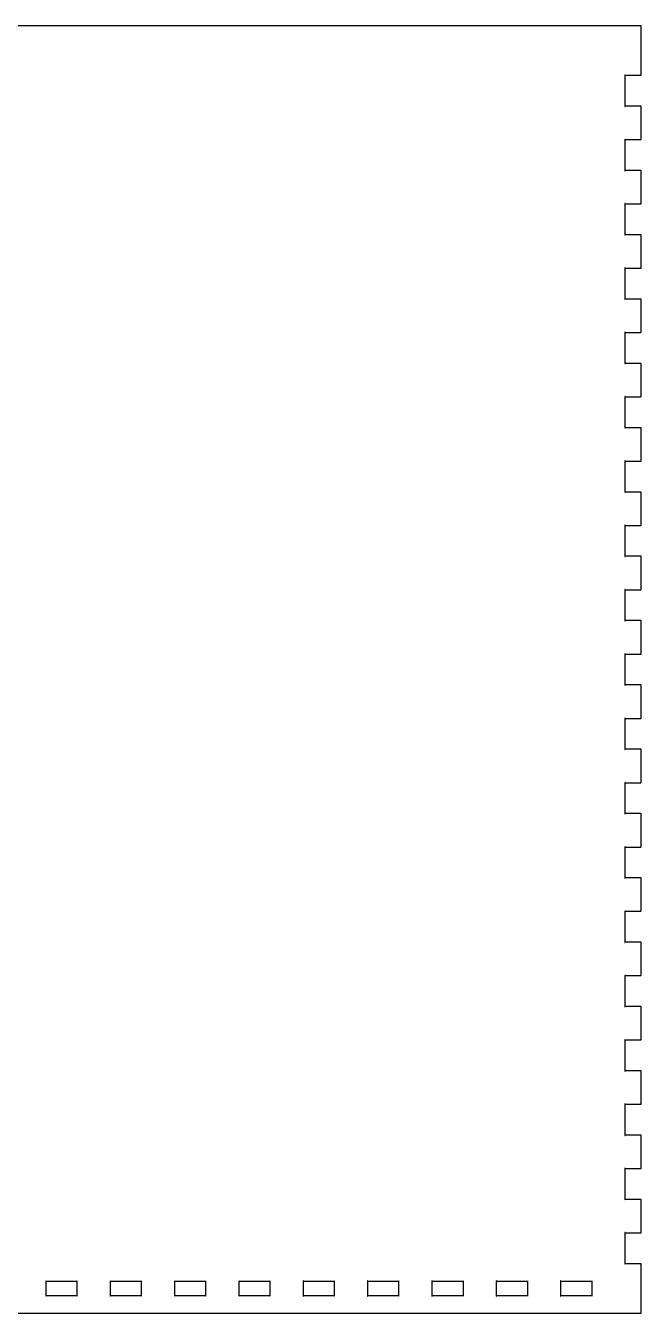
# Model space of a CAD drawing. Extents: x -201 to 201, y -296 to 307.
# Drawn here: x -96.3 to -0.6, y -94.4 to 105.8 of the extents above; entities that cross this region are included whole.
import ezdxf

# ---------------------------------------------------------------- set-up
doc = ezdxf.new("R2010")
doc.units = 0
doc.header["$MEASUREMENT"] = 0
doc.layers.add('MODELSKETCH_VISIBLE', color=7, linetype='CONTINUOUS')

msp = doc.modelspace()

# ---------------------------------------------------------------- linework, layer by layer
at = {"layer": 'MODELSKETCH_VISIBLE'}
for p, q in [((-3.2247, 105.8243), (-198.2239, 105.8243)), ((-0.7247, 105.8243), (-3.2247, 105.8243)), ((-0.7087, 105.8243), (-0.7247, 105.8243)), ((-0.6547, 105.7963), (-0.7087, 105.8243)), ((-0.6237, 105.7433), (-0.6547, 105.7963)), ((-0.6237, 105.7223), (-0.6237, 105.7433)), ((-0.6237, 98.2263), (-0.6237, 105.7223)), ((-3.1627, 98.1623), (-3.1667, 98.1373)), ((-3.1667, 98.1373), (-3.1347, 98.1233)), ((-3.1387, 98.1663), (-3.1627, 98.1623)), ((-3.1237, 98.1343), (-3.1387, 98.1663)), ((-3.1347, 98.1233), (-3.1237, 98.1233)), ((-3.1237, 98.1233), (-3.1237, 98.1343)), ((-3.1237, 98.1233), (-0.7247, 98.1233)), ((-3.1237, 93.3263), (-3.1237, 98.1233)), ((-0.7247, 98.1233), (-0.7087, 98.1233)), ((-0.7087, 98.1233), (-0.6547, 98.1553)), ((-0.6547, 98.1553), (-0.6237, 98.2083)), ((-0.6237, 98.2083), (-0.6237, 98.2263)), ((-3.1347, 93.3263), (-3.1667, 93.3113)), ((-3.1667, 93.3113), (-3.1627, 93.2873)), ((-3.1627, 93.2873), (-3.1387, 93.2833)), ((-3.1387, 93.2833), (-3.1237, 93.3153)), ((-3.1237, 93.3263), (-3.1347, 93.3263)), ((-3.1237, 93.3153), (-3.1237, 93.3263)), ((-0.7247, 93.3263), (-3.1237, 93.3263)), ((-0.7087, 93.3263), (-0.7247, 93.3263)), ((-0.6547, 93.2943), (-0.7087, 93.3263)), ((-0.6237, 93.2413), (-0.6547, 93.2943)), ((-0.6237, 93.2233), (-0.6237, 93.2413)), ((-0.6237, 88.2243), (-0.6237, 93.2233)), ((-3.1627, 88.1613), (-3.1667, 88.1403)), ((-3.1667, 88.1403), (-3.1347, 88.1223)), ((-3.1387, 88.1683), (-3.1627, 88.1613)), ((-3.1237, 88.1363), (-3.1387, 88.1683)), ((-3.1347, 88.1223), (-3.1237, 88.1223)), ((-3.1237, 88.1223), (-3.1237, 88.1363)), ((-3.1237, 88.1223), (-0.7247, 88.1223)), ((-3.1237, 83.3243), (-3.1237, 88.1223)), ((-0.7247, 88.1223), (-0.7087, 88.1223)), ((-0.7087, 88.1223), (-0.6547, 88.1543)), ((-0.6547, 88.1543), (-0.6237, 88.2073)), ((-0.6237, 88.2073), (-0.6237, 88.2243)), ((-3.1347, 83.3243), (-3.1667, 83.3103)), ((-3.1667, 83.3103), (-3.1627, 83.2863)), ((-3.1627, 83.2863), (-3.1387, 83.2823)), ((-3.1387, 83.2823), (-3.1237, 83.3143)), ((-3.1237, 83.3243), (-3.1347, 83.3243)), ((-3.1237, 83.3143), (-3.1237, 83.3243)), ((-0.7247, 83.3243), (-3.1237, 83.3243)), ((-0.7087, 83.3243), (-0.7247, 83.3243)), ((-0.6547, 83.2963), (-0.7087, 83.3243)), ((-0.6237, 83.2433), (-0.6547, 83.2963)), ((-0.6237, 83.2263), (-0.6237, 83.2433)), ((-0.6237, 78.2233), (-0.6237, 83.2263)), ((-3.1627, 78.1633), (-3.1667, 78.1383)), ((-3.1667, 78.1383), (-3.1347, 78.1243)), ((-3.1387, 78.1673), (-3.1627, 78.1633)), ((-3.1237, 78.1353), (-3.1387, 78.1673)), ((-3.1347, 78.1243), (-3.1237, 78.1243)), ((-3.1237, 78.1243), (-3.1237, 78.1353)), ((-3.1237, 78.1243), (-0.7247, 78.1243)), ((-3.1237, 73.3233), (-3.1237, 78.1243)), ((-0.7247, 78.1243), (-0.7087, 78.1243)), ((-0.7087, 78.1243), (-0.6547, 78.1533)), ((-0.6547, 78.1533), (-0.6237, 78.2063)), ((-0.6237, 78.2063), (-0.6237, 78.2233)), ((-3.1347, 73.3233), (-3.1667, 73.3133)), ((-3.1667, 73.3133), (-3.1627, 73.2883)), ((-3.1627, 73.2883), (-3.1387, 73.2843)), ((-3.1387, 73.2843), (-3.1237, 73.3163)), ((-3.1237, 73.3233), (-3.1347, 73.3233)), ((-3.1237, 73.3163), (-3.1237, 73.3233)), ((-0.7247, 73.3233), (-3.1237, 73.3233)), ((-0.7087, 73.3233), (-0.7247, 73.3233)), ((-0.6547, 73.2953), (-0.7087, 73.3233)), ((-0.6237, 73.2423), (-0.6547, 73.2953)), ((-0.6237, 73.2243), (-0.6237, 73.2423)), ((-0.6237, 68.2253), (-0.6237, 73.2243)), ((-3.1627, 68.1623), (-3.1667, 68.1413)), ((-3.1667, 68.1413), (-3.1347, 68.1233)), ((-3.1387, 68.1653), (-3.1627, 68.1623)), ((-3.1237, 68.1343), (-3.1387, 68.1653)), ((-3.1347, 68.1233), (-3.1237, 68.1233)), ((-3.1237, 68.1233), (-3.1237, 68.1343)), ((-3.1237, 68.1233), (-0.7247, 68.1233)), ((-3.1237, 63.3253), (-3.1237, 68.1233)), ((-0.7247, 68.1233), (-0.7087, 68.1233)), ((-0.7087, 68.1233), (-0.6547, 68.1553)), ((-0.6547, 68.1553), (-0.6237, 68.2083)), ((-0.6237, 68.2083), (-0.6237, 68.2253)), ((-3.1347, 63.3253), (-3.1667, 63.3113)), ((-3.1667, 63.3113), (-3.1627, 63.2873)), ((-3.1627, 63.2873), (-3.1387, 63.2833)), ((-3.1387, 63.2833), (-3.1237, 63.3153)), ((-3.1237, 63.3253), (-3.1347, 63.3253)), ((-3.1237, 63.3153), (-3.1237, 63.3253)), ((-0.7247, 63.3253), (-3.1237, 63.3253)), ((-0.7087, 63.3253), (-0.7247, 63.3253)), ((-0.6547, 63.2973), (-0.7087, 63.3253)), ((-0.6237, 63.2413), (-0.6547, 63.2973)), ((-0.6237, 63.2233), (-0.6237, 63.2413)), ((-0.6237, 58.2243), (-0.6237, 63.2233)), ((-3.1627, 58.1613), (-3.1667, 58.1403)), ((-3.1667, 58.1403), (-3.1347, 58.1253)), ((-3.1387, 58.1683), (-3.1627, 58.1613)), ((-3.1237, 58.1363), (-3.1387, 58.1683)), ((-3.1347, 58.1253), (-3.1237, 58.1253)), ((-3.1237, 58.1253), (-3.1237, 58.1363)), ((-3.1237, 58.1253), (-0.7247, 58.1253)), ((-3.1237, 53.3243), (-3.1237, 58.1253)), ((-0.7247, 58.1253), (-0.7087, 58.1253)), ((-0.7087, 58.1253), (-0.6547, 58.1543)), ((-0.6547, 58.1543), (-0.6237, 58.2073)), ((-0.6237, 58.2073), (-0.6237, 58.2243)), ((-3.1347, 53.3243), (-3.1667, 53.3103)), ((-3.1667, 53.3103), (-3.1627, 53.2853)), ((-3.1627, 53.2853), (-3.1387, 53.2823)), ((-3.1387, 53.2823), (-3.1237, 53.3143)), ((-3.1237, 53.3243), (-3.1347, 53.3243)), ((-3.1237, 53.3143), (-3.1237, 53.3243)), ((-0.7247, 53.3243), (-3.1237, 53.3243)), ((-0.7087, 53.3243), (-0.7247, 53.3243)), ((-0.6547, 53.2963), (-0.7087, 53.3243)), ((-0.6237, 53.2433), (-0.6547, 53.2963)), ((-0.6237, 53.2223), (-0.6237, 53.2433)), ((-0.6237, 48.2233), (-0.6237, 53.2223)), ((-3.1627, 48.1633), (-3.1667, 48.1383)), ((-3.1667, 48.1383), (-3.1347, 48.1243)), ((-3.1387, 48.1673), (-3.1627, 48.1633)), ((-3.1237, 48.1353), (-3.1387, 48.1673)), ((-3.1347, 48.1243), (-3.1237, 48.1243)), ((-3.1237, 48.1243), (-3.1237, 48.1353)), ((-3.1237, 48.1243), (-0.7247, 48.1243)), ((-3.1237, 43.3233), (-3.1237, 48.1243)), ((-0.7247, 48.1243), (-0.7087, 48.1243)), ((-0.7087, 48.1243), (-0.6547, 48.1523)), ((-0.6547, 48.1523), (-0.6237, 48.2093)), ((-0.6237, 48.2093), (-0.6237, 48.2233)), ((-3.1347, 43.3233), (-3.1667, 43.3093)), ((-3.1667, 43.3093), (-3.1627, 43.2883)), ((-3.1627, 43.2883), (-3.1387, 43.2813)), ((-3.1387, 43.2813), (-3.1237, 43.3123)), ((-3.1237, 43.3233), (-3.1347, 43.3233)), ((-3.1237, 43.3123), (-3.1237, 43.3233)), ((-0.7247, 43.3233), (-3.1237, 43.3233)), ((-0.7087, 43.3233), (-0.7247, 43.3233)), ((-0.6547, 43.2953), (-0.7087, 43.3233)), ((-0.6237, 43.2423), (-0.6547, 43.2953)), ((-0.6237, 43.2243), (-0.6237, 43.2423)), ((-0.6237, 38.2253), (-0.6237, 43.2243)), ((-3.1627, 38.1623), (-3.1667, 38.1413)), ((-3.1667, 38.1413), (-3.1347, 38.1233)), ((-3.1387, 38.1653), (-3.1627, 38.1623)), ((-3.1237, 38.1343), (-3.1387, 38.1653)), ((-3.1347, 38.1233), (-3.1237, 38.1233)), ((-3.1237, 38.1233), (-3.1237, 38.1343)), ((-3.1237, 38.1233), (-0.7247, 38.1233)), ((-3.1237, 33.3243), (-3.1237, 38.1233)), ((-0.7247, 38.1233), (-0.7087, 38.1233)), ((-0.7087, 38.1233), (-0.6547, 38.1553)), ((-0.6547, 38.1553), (-0.6237, 38.2083)), ((-0.6237, 38.2083), (-0.6237, 38.2253)), ((-3.1347, 33.3243), (-3.1667, 33.3113)), ((-3.1667, 33.3113), (-3.1627, 33.2873)), ((-3.1627, 33.2873), (-3.1387, 33.2833)), ((-3.1387, 33.2833), (-3.1237, 33.3153)), ((-3.1237, 33.3243), (-3.1347, 33.3243)), ((-3.1237, 33.3153), (-3.1237, 33.3243)), ((-0.7247, 33.3243), (-3.1237, 33.3243)), ((-0.7087, 33.3243), (-0.7247, 33.3243)), ((-0.6547, 33.2953), (-0.7087, 33.3243)), ((-0.6237, 33.2423), (-0.6547, 33.2953)), ((-0.6237, 33.2243), (-0.6237, 33.2423)), ((-0.6237, 28.2243), (-0.6237, 33.2243)), ((-3.1627, 28.1623), (-3.1667, 28.1393)), ((-3.1667, 28.1393), (-3.1347, 28.1243)), ((-3.1387, 28.1663), (-3.1627, 28.1623)), ((-3.1237, 28.1353), (-3.1387, 28.1663)), ((-3.1347, 28.1243), (-3.1237, 28.1243)), ((-3.1237, 28.1243), (-3.1237, 28.1353)), ((-3.1237, 28.1243), (-0.7247, 28.1243)), ((-3.1237, 23.3243), (-3.1237, 28.1243)), ((-0.7247, 28.1243), (-0.7087, 28.1243)), ((-0.7087, 28.1243), (-0.6547, 28.1543)), ((-0.6547, 28.1543), (-0.6237, 28.2083)), ((-0.6237, 28.2083), (-0.6237, 28.2243)), ((-3.1347, 23.3243), (-3.1667, 23.3103)), ((-3.1667, 23.3103), (-3.1627, 23.2873)), ((-3.1627, 23.2873), (-3.1387, 23.2833)), ((-3.1387, 23.2833), (-3.1237, 23.3143)), ((-3.1237, 23.3243), (-3.1347, 23.3243)), ((-3.1237, 23.3143), (-3.1237, 23.3243)), ((-0.7247, 23.3243), (-3.1237, 23.3243)), ((-0.7087, 23.3243), (-0.7247, 23.3243)), ((-0.6547, 23.2953), (-0.7087, 23.3243)), ((-0.6237, 23.2413), (-0.6547, 23.2953)), ((-0.6237, 23.2233), (-0.6237, 23.2413)), ((-0.6237, 18.2243), (-0.6237, 23.2233)), ((-3.1627, 18.1623), (-3.1667, 18.1383)), ((-3.1667, 18.1383), (-3.1347, 18.1233)), ((-3.1387, 18.1663), (-3.1627, 18.1623)), ((-3.1237, 18.1353), (-3.1387, 18.1663)), ((-3.1347, 18.1233), (-3.1237, 18.1233)), ((-3.1237, 18.1233), (-3.1237, 18.1353)), ((-3.1237, 18.1233), (-0.7247, 18.1233)), ((-3.1237, 13.3243), (-3.1237, 18.1233)), ((-0.7247, 18.1233), (-0.7087, 18.1233)), ((-0.7087, 18.1233), (-0.6547, 18.1543)), ((-0.6547, 18.1543), (-0.6237, 18.2083)), ((-0.6237, 18.2083), (-0.6237, 18.2243)), ((-3.1347, 13.3243), (-3.1667, 13.3103)), ((-3.1667, 13.3103), (-3.1627, 13.2863)), ((-3.1627, 13.2863), (-3.1387, 13.2823)), ((-3.1387, 13.2823), (-3.1237, 13.3143)), ((-3.1237, 13.3243), (-3.1347, 13.3243)), ((-3.1237, 13.3143), (-3.1237, 13.3243)), ((-0.7247, 13.3243), (-3.1237, 13.3243)), ((-0.7087, 13.3243), (-0.7247, 13.3243)), ((-0.6547, 13.2953), (-0.7087, 13.3243)), ((-0.6237, 13.2423), (-0.6547, 13.2953)), ((-0.6237, 13.2253), (-0.6237, 13.2423)), ((-0.6237, 8.2243), (-0.6237, 13.2253)), ((-3.1627, 8.1623), (-3.1667, 8.1403)), ((-3.1667, 8.1403), (-3.1347, 8.1243)), ((-3.1387, 8.1673), (-3.1627, 8.1623)), ((-3.1237, 8.1353), (-3.1387, 8.1673)), ((-3.1347, 8.1243), (-3.1237, 8.1243)), ((-3.1237, 8.1243), (-3.1237, 8.1353)), ((-3.1237, 8.1243), (-0.7247, 8.1243)), ((-3.1237, 3.3233), (-3.1237, 8.1243)), ((-0.7247, 8.1243), (-0.7087, 8.1243)), ((-0.7087, 8.1243), (-0.6547, 8.1533)), ((-0.6547, 8.1533), (-0.6237, 8.2073)), ((-0.6237, 8.2073), (-0.6237, 8.2243)), ((-3.1347, 3.3233), (-3.1667, 3.3093)), ((-3.1667, 3.3093), (-3.1627, 3.2863)), ((-3.1627, 3.2863), (-3.1387, 3.2823)), ((-3.1387, 3.2823), (-3.1237, 3.3143)), ((-3.1237, 3.3233), (-3.1347, 3.3233)), ((-3.1237, 3.3143), (-3.1237, 3.3233)), ((-0.7247, 3.3233), (-3.1237, 3.3233)), ((-0.7087, 3.3233), (-0.7247, 3.3233)), ((-0.6547, 3.2943), (-0.7087, 3.3233)), ((-0.6237, 3.2423), (-0.6547, 3.2943)), ((-0.6237, 3.2243), (-0.6237, 3.2423)), ((-0.6237, -1.7757), (-0.6237, 3.2243)), ((-3.1627, -1.8377), (-3.1667, -1.8607)), ((-3.1667, -1.8607), (-3.1347, -1.8757)), ((-3.1387, -1.8327), (-3.1627, -1.8377)), ((-3.1237, -1.8647), (-3.1387, -1.8327)), ((-3.1347, -1.8757), (-3.1237, -1.8757)), ((-3.1237, -1.8757), (-3.1237, -1.8647)), ((-3.1237, -1.8757), (-0.7247, -1.8757)), ((-3.1237, -6.6757), (-3.1237, -1.8757)), ((-0.7247, -1.8757), (-0.7087, -1.8757)), ((-0.7087, -1.8757), (-0.6547, -1.8457)), ((-0.6547, -1.8457), (-0.6237, -1.7917)), ((-0.6237, -1.7917), (-0.6237, -1.7757)), ((-3.1347, -6.6757), (-3.1667, -6.6897)), ((-3.1667, -6.6897), (-3.1627, -6.7127)), ((-3.1627, -6.7127), (-3.1387, -6.7167)), ((-3.1387, -6.7167), (-3.1237, -6.6857)), ((-3.1237, -6.6757), (-3.1347, -6.6757)), ((-3.1237, -6.6857), (-3.1237, -6.6757)), ((-0.7247, -6.6757), (-3.1237, -6.6757)), ((-0.7087, -6.6757), (-0.7247, -6.6757)), ((-0.6547, -6.7047), (-0.7087, -6.6757)), ((-0.6237, -6.7587), (-0.6547, -6.7047)), ((-0.6237, -6.7767), (-0.6237, -6.7587)), ((-0.6237, -11.7757), (-0.6237, -6.7767)), ((-3.1627, -11.8377), (-3.1667, -11.8607)), ((-3.1667, -11.8607), (-3.1347, -11.8767)), ((-3.1387, -11.8337), (-3.1627, -11.8377)), ((-3.1237, -11.8657), (-3.1387, -11.8337)), ((-3.1347, -11.8767), (-3.1237, -11.8767)), ((-3.1237, -11.8767), (-3.1237, -11.8657)), ((-3.1237, -11.8767), (-0.7247, -11.8767)), ((-3.1237, -16.6757), (-3.1237, -11.8767)), ((-0.7247, -11.8767), (-0.7087, -11.8767)), ((-0.7087, -11.8767), (-0.6547, -11.8457)), ((-0.6547, -11.8457), (-0.6237, -11.7917)), ((-0.6237, -11.7917), (-0.6237, -11.7757)), ((-3.1347, -16.6757), (-3.1667, -16.6897)), ((-3.1667, -16.6897), (-3.1627, -16.7137)), ((-3.1627, -16.7137), (-3.1387, -16.7167)), ((-3.1387, -16.7167), (-3.1237, -16.6857)), ((-3.1237, -16.6757), (-3.1347, -16.6757)), ((-3.1237, -16.6857), (-3.1237, -16.6757)), ((-0.7247, -16.6757), (-3.1237, -16.6757)), ((-0.7087, -16.6757), (-0.7247, -16.6757)), ((-0.6547, -16.7047), (-0.7087, -16.6757)), ((-0.6237, -16.7577), (-0.6547, -16.7047)), ((-0.6237, -16.7747), (-0.6237, -16.7577)), ((-0.6237, -21.7757), (-0.6237, -16.7747)), ((-3.1627, -21.8377), (-3.1667, -21.8607)), ((-3.1667, -21.8607), (-3.1347, -21.8757)), ((-3.1387, -21.8327), (-3.1627, -21.8377)), ((-3.1237, -21.8637), (-3.1387, -21.8327)), ((-3.1347, -21.8757), (-3.1237, -21.8757)), ((-3.1237, -21.8757), (-3.1237, -21.8637)), ((-3.1237, -21.8757), (-0.7247, -21.8757)), ((-3.1237, -26.6767), (-3.1237, -21.8757)), ((-0.7247, -21.8757), (-0.7087, -21.8757)), ((-0.7087, -21.8757), (-0.6547, -21.8457)), ((-0.6547, -21.8457), (-0.6237, -21.7927)), ((-0.6237, -21.7927), (-0.6237, -21.7757)), ((-3.1347, -26.6767), (-3.1667, -26.6897)), ((-3.1667, -26.6897), (-3.1627, -26.7137)), ((-3.1627, -26.7137), (-3.1387, -26.7177)), ((-3.1387, -26.7177), (-3.1237, -26.6857)), ((-3.1237, -26.6767), (-3.1347, -26.6767)), ((-3.1237, -26.6857), (-3.1237, -26.6767)), ((-0.7247, -26.6767), (-3.1237, -26.6767)), ((-0.7087, -26.6767), (-0.7247, -26.6767)), ((-0.6547, -26.7057), (-0.7087, -26.6767)), ((-0.6237, -26.7577), (-0.6547, -26.7057)), ((-0.6237, -26.7757), (-0.6237, -26.7577)), ((-0.6237, -31.7767), (-0.6237, -26.7757)), ((-3.1627, -31.8387), (-3.1667, -31.8607)), ((-3.1667, -31.8607), (-3.1347, -31.8757)), ((-3.1387, -31.8327), (-3.1627, -31.8387)), ((-3.1237, -31.8647), (-3.1387, -31.8327)), ((-3.1347, -31.8757), (-3.1237, -31.8757)), ((-3.1237, -31.8757), (-3.1237, -31.8647)), ((-3.1237, -31.8757), (-0.7247, -31.8757)), ((-3.1237, -36.6757), (-3.1237, -31.8757)), ((-0.7247, -31.8757), (-0.7087, -31.8757)), ((-0.7087, -31.8757), (-0.6547, -31.8457)), ((-0.6547, -31.8457), (-0.6237, -31.7927)), ((-0.6237, -31.7927), (-0.6237, -31.7767)), ((-3.1347, -36.6757), (-3.1667, -36.6897)), ((-3.1667, -36.6897), (-3.1627, -36.7127)), ((-3.1627, -36.7127), (-3.1387, -36.7167)), ((-3.1387, -36.7167), (-3.1237, -36.6847)), ((-3.1237, -36.6757), (-3.1347, -36.6757)), ((-3.1237, -36.6847), (-3.1237, -36.6757)), ((-0.7247, -36.6757), (-3.1237, -36.6757)), ((-0.7087, -36.6757), (-0.7247, -36.6757)), ((-0.6547, -36.7047), (-0.7087, -36.6757)), ((-0.6237, -36.7577), (-0.6547, -36.7047)), ((-0.6237, -36.7757), (-0.6237, -36.7577)), ((-0.6237, -41.7757), (-0.6237, -36.7757)), ((-3.1627, -41.8377), (-3.1667, -41.8607)), ((-3.1667, -41.8607), (-3.1347, -41.8767)), ((-3.1387, -41.8337), (-3.1627, -41.8377)), ((-3.1237, -41.8657), (-3.1387, -41.8337)), ((-3.1347, -41.8767), (-3.1237, -41.8767)), ((-3.1237, -41.8767), (-3.1237, -41.8657)), ((-3.1237, -41.8767), (-0.7247, -41.8767)), ((-3.1237, -46.6757), (-3.1237, -41.8767)), ((-0.7247, -41.8767), (-0.7087, -41.8767)), ((-0.7087, -41.8767), (-0.6547, -41.8457)), ((-0.6547, -41.8457), (-0.6237, -41.7927)), ((-0.6237, -41.7927), (-0.6237, -41.7757)), ((-3.1347, -46.6757), (-3.1667, -46.6897)), ((-3.1667, -46.6897), (-3.1627, -46.7127)), ((-3.1627, -46.7127), (-3.1387, -46.7167)), ((-3.1387, -46.7167), (-3.1237, -46.6857)), ((-3.1237, -46.6757), (-3.1347, -46.6757)), ((-3.1237, -46.6857), (-3.1237, -46.6757)), ((-0.7247, -46.6757), (-3.1237, -46.6757)), ((-0.7087, -46.6757), (-0.7247, -46.6757)), ((-0.6547, -46.7047), (-0.7087, -46.6757)), ((-0.6237, -46.7577), (-0.6547, -46.7047)), ((-0.6237, -46.7757), (-0.6237, -46.7577)), ((-0.6237, -51.7757), (-0.6237, -46.7757)), ((-3.1627, -51.8377), (-3.1667, -51.8597)), ((-3.1667, -51.8597), (-3.1347, -51.8757)), ((-3.1387, -51.8327), (-3.1627, -51.8377)), ((-3.1237, -51.8637), (-3.1387, -51.8327)), ((-3.1347, -51.8757), (-3.1237, -51.8757)), ((-3.1237, -51.8757), (-3.1237, -51.8637)), ((-3.1237, -51.8757), (-0.7247, -51.8757)), ((-3.1237, -56.6767), (-3.1237, -51.8757)), ((-0.7247, -51.8757), (-0.7087, -51.8757)), ((-0.7087, -51.8757), (-0.6547, -51.8467)), ((-0.6547, -51.8467), (-0.6237, -51.7927)), ((-0.6237, -51.7927), (-0.6237, -51.7757)), ((-3.1347, -56.6767), (-3.1667, -56.6897)), ((-3.1667, -56.6897), (-3.1627, -56.7137)), ((-3.1627, -56.7137), (-3.1387, -56.7177)), ((-3.1387, -56.7177), (-3.1237, -56.6857)), ((-3.1237, -56.6767), (-3.1347, -56.6767)), ((-3.1237, -56.6857), (-3.1237, -56.6767)), ((-0.7247, -56.6767), (-3.1237, -56.6767)), ((-0.7087, -56.6767), (-0.7247, -56.6767)), ((-0.6547, -56.7057), (-0.7087, -56.6767)), ((-0.6237, -56.7577), (-0.6547, -56.7057)), ((-0.6237, -56.7757), (-0.6237, -56.7577)), ((-0.6237, -61.7747), (-0.6237, -56.7757)), ((-3.1627, -61.8367), (-3.1667, -61.8607)), ((-3.1667, -61.8607), (-3.1347, -61.8757)), ((-3.1387, -61.8327), (-3.1627, -61.8367)), ((-3.1237, -61.8647), (-3.1387, -61.8327)), ((-3.1347, -61.8757), (-3.1237, -61.8757)), ((-3.1237, -61.8757), (-3.1237, -61.8647)), ((-3.1237, -61.8757), (-0.7247, -61.8757)), ((-3.1237, -66.6757), (-3.1237, -61.8757)), ((-0.7247, -61.8757), (-0.7087, -61.8757)), ((-0.7087, -61.8757), (-0.6547, -61.8447)), ((-0.6547, -61.8447), (-0.6237, -61.7917)), ((-0.6237, -61.7917), (-0.6237, -61.7747)), ((-3.1347, -66.6757), (-3.1667, -66.6887)), ((-3.1667, -66.6887), (-3.1627, -66.7127)), ((-3.1627, -66.7127), (-3.1387, -66.7167)), ((-3.1387, -66.7167), (-3.1237, -66.6847)), ((-3.1237, -66.6757), (-3.1347, -66.6757)), ((-3.1237, -66.6847), (-3.1237, -66.6757)), ((-0.7247, -66.6757), (-3.1237, -66.6757)), ((-0.7087, -66.6757), (-0.7247, -66.6757)), ((-0.6547, -66.7047), (-0.7087, -66.6757)), ((-0.6237, -66.7577), (-0.6547, -66.7047)), ((-0.6237, -66.7757), (-0.6237, -66.7577)), ((-0.6237, -71.7757), (-0.6237, -66.7757)), ((-3.1627, -71.8377), (-3.1667, -71.8607)), ((-3.1667, -71.8607), (-3.1347, -71.8757)), ((-3.1387, -71.8337), (-3.1627, -71.8377)), ((-3.1237, -71.8647), (-3.1387, -71.8337)), ((-3.1347, -71.8757), (-3.1237, -71.8757)), ((-3.1237, -71.8757), (-3.1237, -71.8647)), ((-3.1237, -71.8757), (-0.7247, -71.8757)), ((-3.1237, -76.6757), (-3.1237, -71.8757)), ((-0.7247, -71.8757), (-0.7087, -71.8757)), ((-0.7087, -71.8757), (-0.6547, -71.8457)), ((-0.6547, -71.8457), (-0.6237, -71.7917)), ((-0.6237, -71.7917), (-0.6237, -71.7757)), ((-3.1347, -76.6757), (-3.1667, -76.6897)), ((-3.1667, -76.6897), (-3.1627, -76.7127)), ((-3.1627, -76.7127), (-3.1387, -76.7177)), ((-3.1387, -76.7177), (-3.1237, -76.6857)), ((-3.1237, -76.6757), (-3.1347, -76.6757)), ((-3.1237, -76.6857), (-3.1237, -76.6757)), ((-0.7247, -76.6757), (-3.1237, -76.6757)), ((-0.7087, -76.6757), (-0.7247, -76.6757)), ((-0.6547, -76.7047), (-0.7087, -76.6757)), ((-0.6237, -76.7587), (-0.6547, -76.7047)), ((-0.6237, -76.7767), (-0.6237, -76.7587)), ((-0.6237, -81.7757), (-0.6237, -76.7767)), ((-3.1627, -81.8377), (-3.1667, -81.8597)), ((-3.1667, -81.8597), (-3.1347, -81.8757)), ((-3.1387, -81.8327), (-3.1627, -81.8377)), ((-3.1237, -81.8637), (-3.1387, -81.8327)), ((-3.1347, -81.8757), (-3.1237, -81.8757)), ((-3.1237, -81.8757), (-3.1237, -81.8637)), ((-3.1237, -81.8757), (-0.7247, -81.8757)), ((-3.1237, -86.6757), (-3.1237, -81.8757)), ((-0.7247, -81.8757), (-0.7087, -81.8757)), ((-0.7087, -81.8757), (-0.6547, -81.8467)), ((-0.6547, -81.8467), (-0.6237, -81.7927)), ((-0.6237, -81.7927), (-0.6237, -81.7757)), ((-3.1347, -86.6757), (-3.1667, -86.6897)), ((-3.1667, -86.6897), (-3.1627, -86.7137)), ((-3.1627, -86.7137), (-3.1387, -86.7177)), ((-3.1387, -86.7177), (-3.1237, -86.6857)), ((-3.1237, -86.6757), (-3.1347, -86.6757)), ((-3.1237, -86.6857), (-3.1237, -86.6757)), ((-0.7247, -86.6757), (-3.1237, -86.6757)), ((-0.7087, -86.6757), (-0.7247, -86.6757)), ((-0.6547, -86.7047), (-0.7087, -86.6757)), ((-0.6237, -86.7577), (-0.6547, -86.7047)), ((-0.6237, -86.7757), (-0.6237, -86.7577)), ((-0.6237, -94.2757), (-0.6237, -86.7757)), ((-93.1627, -89.3367), (-93.1677, -89.3607)), ((-93.1677, -89.3607), (-93.1367, -89.3757)), ((-93.1397, -89.3327), (-93.1627, -89.3367)), ((-93.1247, -89.3647), (-93.1397, -89.3327)), ((-93.1367, -89.3757), (-93.1247, -89.3757)), ((-93.1247, -89.3757), (-93.1247, -89.3647)), ((-93.1247, -89.3757), (-88.3257, -89.3757)), ((-93.1247, -91.6757), (-93.1247, -89.3757)), ((-88.3117, -89.3327), (-88.3257, -89.3647)), ((-88.3257, -89.3647), (-88.3257, -89.3757)), ((-88.3257, -89.3757), (-88.3257, -91.6757)), ((-88.3257, -89.3757), (-88.3157, -89.3757)), ((-88.3157, -89.3757), (-88.2837, -89.3607)), ((-88.2877, -89.3367), (-88.3117, -89.3327)), ((-88.2837, -89.3607), (-88.2877, -89.3367)), ((-83.1637, -89.3367), (-83.1677, -89.3607)), ((-83.1677, -89.3607), (-83.1357, -89.3757)), ((-83.1397, -89.3327), (-83.1637, -89.3367)), ((-83.1247, -89.3647), (-83.1397, -89.3327)), ((-83.1357, -89.3757), (-83.1247, -89.3757)), ((-83.1247, -89.3757), (-83.1247, -89.3647)), ((-83.1247, -89.3757), (-78.3247, -89.3757)), ((-83.1247, -91.6757), (-83.1247, -89.3757)), ((-78.3107, -89.3327), (-78.3247, -89.3647)), ((-78.3247, -89.3647), (-78.3247, -89.3757)), ((-78.3247, -89.3757), (-78.3247, -91.6757)), ((-78.3247, -89.3757), (-78.3157, -89.3757)), ((-78.3157, -89.3757), (-78.2837, -89.3607)), ((-78.2877, -89.3367), (-78.3107, -89.3327)), ((-78.2837, -89.3607), (-78.2877, -89.3367)), ((-73.1627, -89.3367), (-73.1667, -89.3607)), ((-73.1667, -89.3607), (-73.1347, -89.3757)), ((-73.1397, -89.3327), (-73.1627, -89.3367)), ((-73.1247, -89.3647), (-73.1397, -89.3327)), ((-73.1347, -89.3757), (-73.1247, -89.3757)), ((-73.1247, -89.3757), (-73.1247, -89.3647)), ((-73.1247, -89.3757), (-68.3247, -89.3757)), ((-73.1247, -91.6757), (-73.1247, -89.3757)), ((-68.3107, -89.3327), (-68.3247, -89.3647)), ((-68.3247, -89.3647), (-68.3247, -89.3757)), ((-68.3247, -89.3757), (-68.3247, -91.6757)), ((-68.3247, -89.3757), (-68.3147, -89.3757)), ((-68.3147, -89.3757), (-68.2827, -89.3607)), ((-68.2877, -89.3367), (-68.3107, -89.3327)), ((-68.2827, -89.3607), (-68.2877, -89.3367)), ((-63.1627, -89.3367), (-63.1677, -89.3607)), ((-63.1677, -89.3607), (-63.1357, -89.3757)), ((-63.1407, -89.3327), (-63.1627, -89.3367)), ((-63.1247, -89.3647), (-63.1407, -89.3327)), ((-63.1357, -89.3757), (-63.1247, -89.3757)), ((-63.1247, -89.3757), (-63.1247, -89.3647)), ((-63.1247, -89.3757), (-58.3257, -89.3757)), ((-63.1247, -91.6757), (-63.1247, -89.3757)), ((-58.3117, -89.3327), (-58.3257, -89.3647)), ((-58.3257, -89.3647), (-58.3257, -89.3757)), ((-58.3257, -89.3757), (-58.3257, -91.6757)), ((-58.3257, -89.3757), (-58.3157, -89.3757)), ((-58.3157, -89.3757), (-58.2847, -89.3607)), ((-58.2877, -89.3367), (-58.3117, -89.3327)), ((-58.2847, -89.3607), (-58.2877, -89.3367)), ((-53.1637, -89.3367), (-53.1677, -89.3607)), ((-53.1677, -89.3607), (-53.1357, -89.3757)), ((-53.1397, -89.3327), (-53.1637, -89.3367)), ((-53.1247, -89.3647), (-53.1397, -89.3327)), ((-53.1357, -89.3757), (-53.1247, -89.3757)), ((-53.1247, -89.3757), (-53.1247, -89.3647)), ((-53.1247, -89.3757), (-48.3247, -89.3757)), ((-53.1247, -91.6757), (-53.1247, -89.3757)), ((-48.3117, -89.3327), (-48.3247, -89.3647)), ((-48.3247, -89.3647), (-48.3247, -89.3757)), ((-48.3247, -89.3757), (-48.3247, -91.6757)), ((-48.3247, -89.3757), (-48.3157, -89.3757)), ((-48.3157, -89.3757), (-48.2837, -89.3607)), ((-48.2877, -89.3367), (-48.3117, -89.3327)), ((-48.2837, -89.3607), (-48.2877, -89.3367)), ((-43.1627, -89.3367), (-43.1667, -89.3607)), ((-43.1667, -89.3607), (-43.1357, -89.3757)), ((-43.1397, -89.3327), (-43.1627, -89.3367)), ((-43.1247, -89.3647), (-43.1397, -89.3327)), ((-43.1357, -89.3757), (-43.1247, -89.3757)), ((-43.1247, -89.3757), (-43.1247, -89.3647)), ((-43.1247, -89.3757), (-38.3247, -89.3757)), ((-43.1247, -91.6757), (-43.1247, -89.3757)), ((-38.3107, -89.3327), (-38.3247, -89.3647)), ((-38.3247, -89.3647), (-38.3247, -89.3757)), ((-38.3247, -89.3757), (-38.3247, -91.6757)), ((-38.3247, -89.3757), (-38.3147, -89.3757)), ((-38.3147, -89.3757), (-38.2837, -89.3607)), ((-38.2877, -89.3367), (-38.3107, -89.3327)), ((-38.2837, -89.3607), (-38.2877, -89.3367)), ((-33.1627, -89.3367), (-33.1667, -89.3607)), ((-33.1667, -89.3607), (-33.1347, -89.3757)), ((-33.1387, -89.3327), (-33.1627, -89.3367)), ((-33.1237, -89.3647), (-33.1387, -89.3327)), ((-33.1347, -89.3757), (-33.1237, -89.3757)), ((-33.1237, -89.3757), (-33.1237, -89.3647)), ((-33.1237, -89.3757), (-28.3247, -89.3757)), ((-33.1237, -91.6757), (-33.1237, -89.3757)), ((-28.3107, -89.3327), (-28.3247, -89.3647)), ((-28.3247, -89.3647), (-28.3247, -89.3757)), ((-28.3247, -89.3757), (-28.3247, -91.6757)), ((-28.3247, -89.3757), (-28.3147, -89.3757)), ((-28.3147, -89.3757), (-28.2827, -89.3607)), ((-28.2867, -89.3367), (-28.3107, -89.3327)), ((-28.2827, -89.3607), (-28.2867, -89.3367)), ((-23.1617, -89.3367), (-23.1677, -89.3607)), ((-23.1677, -89.3607), (-23.1357, -89.3757)), ((-23.1397, -89.3327), (-23.1617, -89.3367)), ((-23.1247, -89.3647), (-23.1397, -89.3327)), ((-23.1357, -89.3757), (-23.1247, -89.3757)), ((-23.1247, -89.3757), (-23.1247, -89.3647)), ((-23.1247, -89.3757), (-18.3247, -89.3757)), ((-23.1247, -91.6757), (-23.1247, -89.3757)), ((-18.3117, -89.3327), (-18.3247, -89.3647)), ((-18.3247, -89.3647), (-18.3247, -89.3757)), ((-18.3247, -89.3757), (-18.3247, -91.6757)), ((-18.3247, -89.3757), (-18.3157, -89.3757)), ((-18.3157, -89.3757), (-18.2837, -89.3607)), ((-18.2877, -89.3367), (-18.3117, -89.3327)), ((-18.2837, -89.3607), (-18.2877, -89.3367)), ((-13.1627, -89.3367), (-13.1667, -89.3607)), ((-13.1667, -89.3607), (-13.1357, -89.3757)), ((-13.1397, -89.3327), (-13.1627, -89.3367)), ((-13.1247, -89.3647), (-13.1397, -89.3327)), ((-13.1357, -89.3757), (-13.1247, -89.3757)), ((-13.1247, -89.3757), (-13.1247, -89.3647)), ((-13.1247, -89.3757), (-8.3247, -89.3757)), ((-13.1247, -91.6757), (-13.1247, -89.3757)), ((-8.3107, -89.3327), (-8.3247, -89.3647)), ((-8.3247, -89.3647), (-8.3247, -89.3757)), ((-8.3247, -89.3757), (-8.3247, -91.6757)), ((-8.3247, -89.3757), (-8.3147, -89.3757)), ((-8.3147, -89.3757), (-8.2837, -89.3607)), ((-8.2877, -89.3367), (-8.3107, -89.3327)), ((-8.2837, -89.3607), (-8.2877, -89.3367)), ((-93.1367, -91.6757), (-93.1677, -91.6897)), ((-93.1677, -91.6897), (-93.1627, -91.7127)), ((-93.1627, -91.7127), (-93.1397, -91.7167)), ((-93.1397, -91.7167), (-93.1247, -91.6857)), ((-93.1247, -91.6757), (-93.1367, -91.6757)), ((-93.1247, -91.6857), (-93.1247, -91.6757)), ((-90.7247, -91.6757), (-93.1247, -91.6757)), ((-88.3257, -91.6757), (-90.7247, -91.6757)), ((-88.3157, -91.6757), (-88.3257, -91.6757)), ((-88.3257, -91.6757), (-88.3257, -91.6857)), ((-88.3257, -91.6857), (-88.3117, -91.7167)), ((-88.2837, -91.6897), (-88.3157, -91.6757)), ((-88.3117, -91.7167), (-88.2877, -91.7127)), ((-88.2877, -91.7127), (-88.2837, -91.6897)), ((-83.1357, -91.6757), (-83.1677, -91.6897)), ((-83.1677, -91.6897), (-83.1637, -91.7127)), ((-83.1637, -91.7127), (-83.1397, -91.7167)), ((-83.1397, -91.7167), (-83.1247, -91.6857)), ((-83.1247, -91.6757), (-83.1357, -91.6757)), ((-83.1247, -91.6857), (-83.1247, -91.6757)), ((-80.7257, -91.6757), (-83.1247, -91.6757)), ((-78.3247, -91.6757), (-80.7257, -91.6757)), ((-78.3157, -91.6757), (-78.3247, -91.6757)), ((-78.3247, -91.6757), (-78.3247, -91.6857)), ((-78.3247, -91.6857), (-78.3107, -91.7167)), ((-78.2837, -91.6897), (-78.3157, -91.6757)), ((-78.3107, -91.7167), (-78.2877, -91.7127)), ((-78.2877, -91.7127), (-78.2837, -91.6897)), ((-73.1347, -91.6757), (-73.1667, -91.6897)), ((-73.1667, -91.6897), (-73.1627, -91.7127)), ((-73.1627, -91.7127), (-73.1397, -91.7167)), ((-73.1397, -91.7167), (-73.1247, -91.6857)), ((-73.1247, -91.6757), (-73.1347, -91.6757)), ((-73.1247, -91.6857), (-73.1247, -91.6757)), ((-70.7247, -91.6757), (-73.1247, -91.6757)), ((-68.3247, -91.6757), (-70.7247, -91.6757)), ((-68.3147, -91.6757), (-68.3247, -91.6757)), ((-68.3247, -91.6757), (-68.3247, -91.6857)), ((-68.3247, -91.6857), (-68.3107, -91.7167)), ((-68.2827, -91.6897), (-68.3147, -91.6757)), ((-68.3107, -91.7167), (-68.2877, -91.7127)), ((-68.2877, -91.7127), (-68.2827, -91.6897)), ((-63.1357, -91.6757), (-63.1677, -91.6897)), ((-63.1677, -91.6897), (-63.1627, -91.7127)), ((-63.1627, -91.7127), (-63.1407, -91.7167)), ((-63.1407, -91.7167), (-63.1247, -91.6857)), ((-63.1247, -91.6757), (-63.1357, -91.6757)), ((-63.1247, -91.6857), (-63.1247, -91.6757)), ((-60.7247, -91.6757), (-63.1247, -91.6757)), ((-58.3257, -91.6757), (-60.7247, -91.6757)), ((-58.3157, -91.6757), (-58.3257, -91.6757)), ((-58.3257, -91.6757), (-58.3257, -91.6857)), ((-58.3257, -91.6857), (-58.3117, -91.7167)), ((-58.2847, -91.6897), (-58.3157, -91.6757)), ((-58.3117, -91.7167), (-58.2877, -91.7127)), ((-58.2877, -91.7127), (-58.2847, -91.6897)), ((-53.1357, -91.6757), (-53.1677, -91.6897)), ((-53.1677, -91.6897), (-53.1637, -91.7127)), ((-53.1637, -91.7127), (-53.1397, -91.7167)), ((-53.1397, -91.7167), (-53.1247, -91.6857)), ((-53.1247, -91.6757), (-53.1357, -91.6757)), ((-53.1247, -91.6857), (-53.1247, -91.6757)), ((-50.7247, -91.6757), (-53.1247, -91.6757)), ((-48.3247, -91.6757), (-50.7247, -91.6757)), ((-48.3157, -91.6757), (-48.3247, -91.6757)), ((-48.3247, -91.6757), (-48.3247, -91.6857)), ((-48.3247, -91.6857), (-48.3117, -91.7167)), ((-48.2837, -91.6897), (-48.3157, -91.6757)), ((-48.3117, -91.7167), (-48.2877, -91.7127)), ((-48.2877, -91.7127), (-48.2837, -91.6897)), ((-43.1357, -91.6757), (-43.1667, -91.6897)), ((-43.1667, -91.6897), (-43.1627, -91.7127)), ((-43.1627, -91.7127), (-43.1397, -91.7167)), ((-43.1397, -91.7167), (-43.1247, -91.6857)), ((-43.1247, -91.6757), (-43.1357, -91.6757)), ((-43.1247, -91.6857), (-43.1247, -91.6757)), ((-40.7247, -91.6757), (-43.1247, -91.6757)), ((-38.3247, -91.6757), (-40.7247, -91.6757)), ((-38.3147, -91.6757), (-38.3247, -91.6757)), ((-38.3247, -91.6757), (-38.3247, -91.6857)), ((-38.3247, -91.6857), (-38.3107, -91.7167)), ((-38.2837, -91.6897), (-38.3147, -91.6757)), ((-38.3107, -91.7167), (-38.2877, -91.7127)), ((-38.2877, -91.7127), (-38.2837, -91.6897)), ((-33.1347, -91.6757), (-33.1667, -91.6897)), ((-33.1667, -91.6897), (-33.1627, -91.7127)), ((-33.1627, -91.7127), (-33.1387, -91.7167)), ((-33.1387, -91.7167), (-33.1237, -91.6857)), ((-33.1237, -91.6757), (-33.1347, -91.6757)), ((-33.1237, -91.6857), (-33.1237, -91.6757)), ((-30.7247, -91.6757), (-33.1237, -91.6757)), ((-28.3247, -91.6757), (-30.7247, -91.6757)), ((-28.3147, -91.6757), (-28.3247, -91.6757)), ((-28.3247, -91.6757), (-28.3247, -91.6857)), ((-28.3247, -91.6857), (-28.3107, -91.7167)), ((-28.2827, -91.6897), (-28.3147, -91.6757)), ((-28.3107, -91.7167), (-28.2867, -91.7127)), ((-28.2867, -91.7127), (-28.2827, -91.6897)), ((-23.1357, -91.6757), (-23.1677, -91.6897)), ((-23.1677, -91.6897), (-23.1617, -91.7127)), ((-23.1617, -91.7127), (-23.1397, -91.7167)), ((-23.1397, -91.7167), (-23.1247, -91.6857)), ((-23.1247, -91.6757), (-23.1357, -91.6757)), ((-23.1247, -91.6857), (-23.1247, -91.6757)), ((-20.7247, -91.6757), (-23.1247, -91.6757)), ((-18.3247, -91.6757), (-20.7247, -91.6757)), ((-18.3157, -91.6757), (-18.3247, -91.6757)), ((-18.3247, -91.6757), (-18.3247, -91.6857)), ((-18.3247, -91.6857), (-18.3117, -91.7167)), ((-18.2837, -91.6897), (-18.3157, -91.6757)), ((-18.3117, -91.7167), (-18.2877, -91.7127)), ((-18.2877, -91.7127), (-18.2837, -91.6897)), ((-13.1357, -91.6757), (-13.1667, -91.6897)), ((-13.1667, -91.6897), (-13.1627, -91.7127)), ((-13.1627, -91.7127), (-13.1397, -91.7167)), ((-13.1397, -91.7167), (-13.1247, -91.6857)), ((-13.1247, -91.6757), (-13.1357, -91.6757)), ((-13.1247, -91.6857), (-13.1247, -91.6757)), ((-10.7237, -91.6757), (-13.1247, -91.6757)), ((-8.3247, -91.6757), (-10.7237, -91.6757)), ((-8.3147, -91.6757), (-8.3247, -91.6757)), ((-8.3247, -91.6757), (-8.3247, -91.6857)), ((-8.3247, -91.6857), (-8.3107, -91.7167)), ((-8.2837, -91.6897), (-8.3147, -91.6757)), ((-8.3107, -91.7167), (-8.2877, -91.7127)), ((-8.2877, -91.7127), (-8.2837, -91.6897)), ((-198.2239, -94.3747), (-3.2247, -94.3747)), ((-3.2247, -94.3747), (-0.7247, -94.3747)), ((-0.7247, -94.3747), (-0.7087, -94.3747)), ((-0.7087, -94.3747), (-0.6547, -94.3467)), ((-0.6547, -94.3467), (-0.6237, -94.2927)), ((-0.6237, -94.2927), (-0.6237, -94.2757))]:
    msp.add_line(p, q, dxfattribs=at)

doc.saveas('drawing.dxf')
